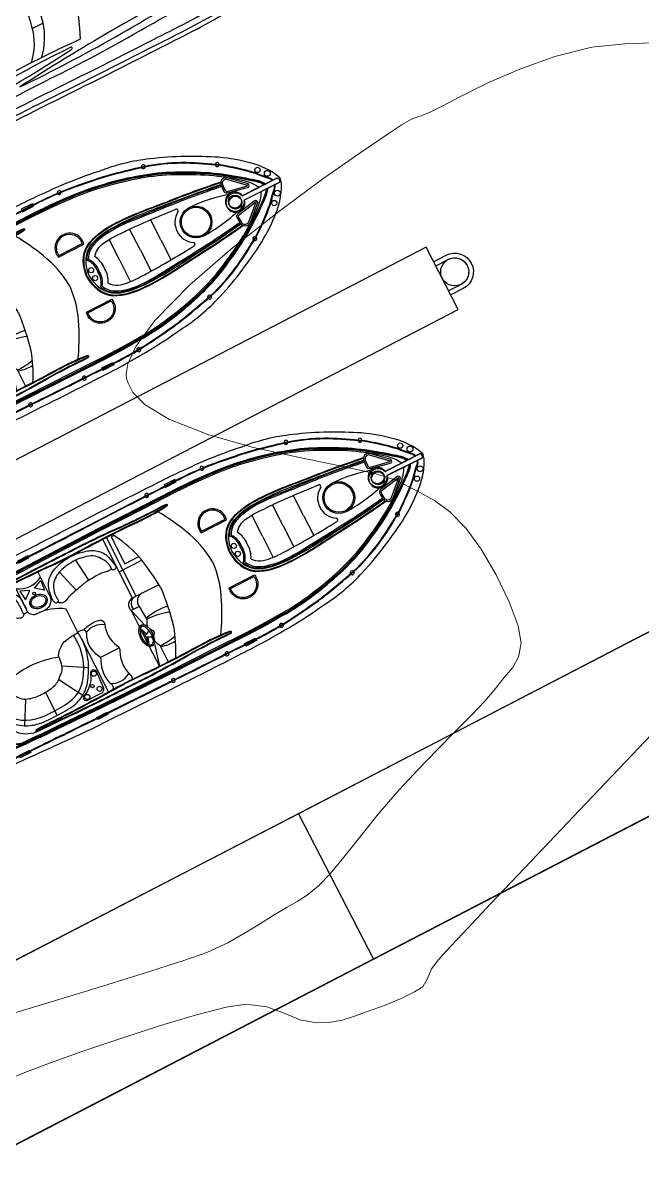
# Model space of a CAD drawing. Header units: metres. Extents: x 2662 to 3279, y 1027 to 1511.
# Drawn here: x 3082.9 to 3096.16, y 1237.12 to 1261.35 of the extents above; entities that cross this region are included whole.
import ezdxf

# ---------------------------------------------------------------- set-up
doc = ezdxf.new("R2010")
doc.units = ezdxf.units.M
doc.header["$LTSCALE"] = 1000
for name, color, linetype in [('01 main point', 1, 'Continuous'), ('furniture', 6, 'Continuous'), ('Layer13', 4, 'Continuous')]:
    doc.layers.add(name, color=color, linetype=linetype)
doc.layers.add('CONT-MNR', color=252, linetype='Continuous', lineweight=9)

# ---------------------------------------------------------------- blocks, each defined once
blk = doc.blocks.new('A$C8620f102')
for p, q in [((2.551, 10.472), (2.066, 10.472)), ((2.551, 10.472), (3.035, 10.472)), ((2.551, 9.981), (2.045, 9.981)), ((2.551, 9.981), (3.056, 9.981)), ((2.551, 9.49), (2.043, 9.49)), ((2.551, 9.49), (3.058, 9.49)), ((1.841, 6.498), (1.066, 6.498)), ((1.841, 6.406), (1.066, 6.406)), ((2.694, 6.454), (2.694, 6.261)), ((2.694, 6.261), (3.098, 6.378)), ((3.289, 6.329), (3.129, 6.271)), ((3.299, 6.303), (3.157, 6.252)), ((3.349, 6.303), (3.496, 6.25)), ((3.358, 6.329), (3.523, 6.27)), ((3.531, 6.394), (4.033, 6.261)), ((2.694, 6.261), (3.092, 6.261)), ((3.183, 6.261), (3.465, 6.261)), ((3.556, 6.261), (4.033, 6.261)), ((1.197, 5.69), (1.706, 5.742)), ((3.291, 5.219), (3.291, 5.672)), ((1.269, 5.264), (1.773, 5.411)), ((2.743, 5.042), (4.034, 5.042)), ((3.08, 4.409), (3.369, 4.9)), ((3.314, 4.213), (3.843, 4.521)), ((3.428, 3.833), (3.979, 3.836)), ((3.364, 3.392), (3.862, 3.115))]:
    blk.add_line(p, q)
for points in [[(2.551, 1.341, -0.01736), (1.42, 1.368, -0.12634), (0.887, 1.52, -0.172899), (0.62, 2.207, -0.013884), (0.596, 2.82, -0.008973), (0.555, 3.695, -0.01509), (0.528, 4.697, 0.002245), (0.518, 6.241, -0.003342), (0.514, 7.955, -0.016984), (0.549, 9.103, -0.024546), (0.644, 9.964, -0.067942), (0.894, 11.047, -0.033948), (1.197, 11.753, -0.022001), (1.533, 12.382, -0.042872), (1.956, 12.94, -0.059514), (2.26, 13.208, -0.046364), (2.433, 13.309, -0.104882), (2.551, 13.341, -0.104882)], [(2.551, 1.341, 0.01736), (3.681, 1.368, 0.12634), (4.214, 1.52, 0.172899), (4.481, 2.207, 0.013884), (4.505, 2.82, 0.008973), (4.546, 3.695, 0.01509), (4.573, 4.697, -0.002245), (4.583, 6.241, 0.003342), (4.587, 7.955, 0.016984), (4.552, 9.103, 0.024546), (4.457, 9.964, 0.067942), (4.207, 11.047, 0.033948), (3.904, 11.753, 0.022001), (3.568, 12.382, 0.042872), (3.145, 12.94, 0.059514), (2.841, 13.208, 0.046364), (2.668, 13.309, 0.104882), (2.551, 13.341, 0.104882)], [(0.682, 3.757, 0.006425), (0.669, 4.701, 0.002217), (0.659, 6.243, -0.003368), (0.649, 7.97, -0.024633), (0.668, 9.058, -0.015037), (0.757, 9.773, -0.025439), (0.825, 10.169, -0.013843), (1.017, 10.982, -0.040266), (1.317, 11.705, -0.016729), (1.689, 12.335, -0.029739), (2.166, 12.908, 0.01525), (2.423, 13.147, -0.132389), (2.478, 13.181, -0.028442), (2.502, 13.188, -0.028442)], [(0.695, 3.757, 0.006424), (0.683, 4.702, 0.002217), (0.672, 6.243, -0.003368), (0.662, 7.97, -0.024633), (0.682, 9.057, -0.015038), (0.77, 9.771, -0.025461), (0.838, 10.166, -0.013839), (1.03, 10.978, -0.040238), (1.329, 11.698, -0.016715), (1.701, 12.327, -0.029693), (2.176, 12.898, 0.015234), (2.433, 13.137, -0.134036), (2.482, 13.168, -0.024879), (2.502, 13.174, -0.024879)], [(4.42, 3.757, -0.006425), (4.432, 4.701, -0.002217), (4.442, 6.243, 0.003368), (4.453, 7.97, 0.024633), (4.433, 9.058, 0.015037), (4.344, 9.773, 0.025439), (4.276, 10.169, 0.013843), (4.084, 10.982, 0.040266), (3.784, 11.705, 0.016729), (3.412, 12.335, 0.029739), (2.935, 12.908, -0.01525), (2.678, 13.147, 0.132389), (2.623, 13.181, 0.028442), (2.599, 13.188, 0.028442)], [(4.406, 3.757, -0.006424), (4.418, 4.702, -0.002217), (4.429, 6.243, 0.003368), (4.439, 7.97, 0.024633), (4.419, 9.057, 0.015038), (4.331, 9.771, 0.025461), (4.263, 10.166, 0.013839), (4.071, 10.978, 0.040238), (3.772, 11.698, 0.016715), (3.4, 12.327, 0.029693), (2.925, 12.898, -0.015234), (2.668, 13.137, 0.134036), (2.619, 13.168, 0.024879), (2.599, 13.174, 0.024879)], [(0.842, 9.12, -0.031596), (0.907, 9.752, -0.004928), (0.985, 10.169, -0.02844), (1.18, 10.88, -0.042875), (1.475, 11.56, -0.035347), (1.839, 12.205, -0.024093), (2.247, 12.759, -0.079837), (2.502, 13.025)], [(0.855, 9.119, -0.031592), (0.92, 9.75, -0.004926), (0.999, 10.166, -0.028436), (1.193, 10.875, -0.042895), (1.487, 11.554, -0.035363), (1.851, 12.197, -0.024111), (2.258, 12.751, -0.077658), (2.502, 13.008, -0.077658)], [(0.869, 9.119, -0.031588), (0.934, 9.748, -0.004924), (1.012, 10.163, -0.028433), (1.207, 10.871, -0.042917), (1.499, 11.548, -0.035379), (1.862, 12.19, -0.02413), (2.269, 12.742, -0.075408), (2.502, 12.99, -0.075408)], [(0.897, 9.118, -0.031581), (0.961, 9.743, -0.00492), (1.039, 10.157, -0.028426), (1.233, 10.862, -0.042959), (1.524, 11.536, -0.035411), (1.885, 12.175, -0.028829), (2.227, 12.638, -0.092336), (2.502, 12.86, -0.080328)], [(4.259, 9.12, 0.031596), (4.194, 9.752, 0.004928), (4.116, 10.169, 0.02844), (3.921, 10.88, 0.042875), (3.626, 11.56, 0.035347), (3.262, 12.205, 0.024093), (2.854, 12.759, 0.079837), (2.599, 13.025)], [(4.246, 9.119, 0.031592), (4.181, 9.75, 0.004926), (4.103, 10.166, 0.028436), (3.908, 10.875, 0.042895), (3.614, 11.554, 0.035363), (3.25, 12.197, 0.024111), (2.843, 12.751, 0.077658), (2.599, 13.008, 0.077658)], [(4.232, 9.119, 0.031588), (4.167, 9.748, 0.004924), (4.089, 10.163, 0.028433), (3.895, 10.871, 0.042917), (3.602, 11.548, 0.035379), (3.239, 12.19, 0.02413), (2.832, 12.742, 0.075408), (2.599, 12.99, 0.075408)], [(4.204, 9.118, 0.031581), (4.14, 9.743, 0.00492), (4.062, 10.157, 0.028426), (3.868, 10.862, 0.042959), (3.577, 11.536, 0.035411), (3.216, 12.175, 0.028829), (2.874, 12.638, 0.092336), (2.599, 12.86, 0.080328)], [(2.093, 12.151), (2.204, 12.143, 0.382221), (2.306, 12.207), (2.389, 12.629, 0.786544), (2.329, 12.677), (2.011, 12.339, 0.616464), (2.093, 12.151, 3.844907)], [(3.008, 12.151), (2.897, 12.143, -0.382221), (2.795, 12.207), (2.712, 12.629, -0.786544), (2.772, 12.677), (3.09, 12.339, -0.616464), (3.008, 12.151, -3.844907)], [(0.842, 9.12), (0.822, 8.712), (0.812, 8.241), (0.817, 7.472), (0.817, 6.417), (0.837, 4.724, -0.002601), (0.857, 3.805, 0.004411), (0.873, 3.024, 0.013009), (0.91, 2.487, 0.113396), (1.012, 2.2, 0.146005), (1.152, 2.079, 1.595219)], [(0.855, 9.119), (0.836, 8.712), (0.826, 8.241), (0.831, 7.472), (0.831, 6.417), (0.851, 4.724, -0.002601), (0.871, 3.805, 0.004411), (0.887, 3.024, 0.013003), (0.923, 2.488, 0.113337), (1.023, 2.207, 0.144821), (1.155, 2.093, 0.138987)], [(0.869, 9.119), (0.85, 8.711), (0.84, 8.24), (0.845, 7.472), (0.845, 6.417), (0.864, 4.725, -0.002601), (0.885, 3.806, 0.00441), (0.901, 3.025, 0.012997), (0.937, 2.49, 0.113276), (1.035, 2.215, 0.142458), (1.159, 2.106, 0.142458)], [(0.897, 9.117), (0.877, 8.711), (0.868, 8.24), (0.873, 7.472), (0.873, 6.417), (0.892, 4.725, -0.002601), (0.912, 3.806, 0.00441), (0.929, 3.026, 0.002867), (0.934, 2.908, 0.002867)], [(1.892, 8.352), (1.892, 8.96, 0.483063), (1.51, 8.662, 0.50024), (1.892, 8.352, 0.418424)], [(3.209, 8.352), (3.209, 8.96, -0.483063), (3.591, 8.662, -0.50024), (3.209, 8.352, -0.418424)], [(4.232, 9.119), (4.251, 8.711), (4.261, 8.24), (4.256, 7.472), (4.256, 6.417), (4.237, 4.725, 0.002601), (4.217, 3.806, -0.00441), (4.2, 3.025, -0.012997), (4.164, 2.49, -0.113276), (4.066, 2.215, -0.142458), (3.942, 2.106, -0.142458)], [(4.246, 9.119), (4.265, 8.712), (4.275, 8.241), (4.27, 7.472), (4.27, 6.417), (4.25, 4.724, 0.002601), (4.23, 3.805, -0.004411), (4.214, 3.024, -0.013003), (4.178, 2.488, -0.113337), (4.078, 2.207, -0.144821), (3.946, 2.093, -0.138987)], [(4.259, 9.12), (4.279, 8.712), (4.289, 8.241), (4.284, 7.472), (4.284, 6.417), (4.264, 4.724, 0.002601), (4.244, 3.805, -0.004411), (4.228, 3.024, -0.013009), (4.191, 2.487, -0.113396), (4.089, 2.2, -0.146005), (3.949, 2.079, -1.595219)], [(4.204, 9.117), (4.224, 8.711), (4.233, 8.24), (4.228, 7.472), (4.228, 6.417), (4.209, 4.725, 0.002601), (4.189, 3.806, -0.00441), (4.172, 3.026, -0.002867), (4.167, 2.908, -0.002867)], [(2.551, 8.286, 0.096403), (1.711, 8.072, 0.040538), (1.071, 7.727, 1.92312)], [(2.551, 8.286, -0.096403), (3.39, 8.072, -0.040538), (4.03, 7.727, -1.92312)], [(2.285, 2.551), (2.035, 2.551, -0.202722), (1.176, 2.918, -0.178768), (1.002, 3.337, 0.010028), (0.983, 4.195, -0.005356), (0.971, 5.613, -0.016605), (0.989, 6.759, 0.018921), (1.004, 7.948, -0.925873), (1.05, 7.955, -0.041202), (1.07, 7.744, -0.024461), (1.071, 7.062, 0.012888), (1.079, 5.748, -0.019359), (1.064, 4.979, 0.002375), (1.046, 4.09, -0.006386), (1.051, 3.524, -0.013656), (1.048, 3.297, -0.862706), (1.005, 3.292, 0.648089)], [(1.018, 3.295, -0.016488), (1.015, 3.337, 0.010023), (0.997, 4.196, -0.005356), (0.985, 5.613, -0.016607), (1.003, 6.758, 0.018921), (1.017, 7.949, 0.01143), (1.017, 7.949, -0.913283), (1.036, 7.953, -0.041174), (1.056, 7.744, -0.024478), (1.057, 7.062, 0.012889), (1.065, 5.748, -0.019362), (1.05, 4.98, 0.002377), (1.032, 4.09, -0.006391), (1.037, 3.524, -0.013664), (1.034, 3.297, 0.000701), (1.034, 3.297, -0.819976), (1.018, 3.295, -0.819976)], [(2.792, 2.551), (3.066, 2.551, 0.202722), (3.925, 2.918, 0.178768), (4.099, 3.337, -0.010028), (4.118, 4.195, 0.005356), (4.13, 5.613, 0.016605), (4.112, 6.759, -0.018921), (4.097, 7.948, 0.925873), (4.051, 7.955, 0.041202), (4.031, 7.744, 0.024461), (4.03, 7.062, -0.012888), (4.022, 5.748, 0.019359), (4.037, 4.979, -0.002375), (4.055, 4.09, 0.006386), (4.05, 3.524, 0.013656), (4.053, 3.297, 0.862706), (4.096, 3.292, -0.648089)], [(4.083, 3.295, 0.016488), (4.086, 3.337, -0.010023), (4.104, 4.196, 0.005356), (4.116, 5.613, 0.016607), (4.098, 6.758, -0.018921), (4.084, 7.949, -0.01143), (4.084, 7.949, 0.913283), (4.065, 7.953, 0.041174), (4.045, 7.744, 0.024478), (4.044, 7.062, -0.012889), (4.036, 5.748, 0.019362), (4.051, 4.98, -0.002377), (4.069, 4.09, 0.006391), (4.064, 3.524, 0.013664), (4.067, 3.297, -0.000701), (4.067, 3.297, 0.819976), (4.083, 3.295, 0.819976)], [(2.551, 7.051, 0.033687), (1.699, 6.921, 0.051879), (1.066, 6.645, 1.92312)], [(2.473, 7.041), (2.473, 6.641, 0.462925), (2.694, 6.454), (3.016, 6.473)], [(2.551, 7.051, -0.033687), (3.402, 6.921, -0.051879), (4.035, 6.645, -1.92312)], [(2.473, 6.641), (2.473, 6.468, 0.545737), (2.694, 6.326, 0.282905)], [(2.473, 6.468), (2.473, 6.406, 0.516839), (2.694, 6.261, 0.282905)], [(2.611, 5.174, -0.164009), (2.574, 5.573, -0.407559), (2.703, 5.627, 0.20466), (3.223, 5.651, -0.28657), (3.361, 5.655, 0.198759), (3.897, 5.618, -0.45148), (4.029, 5.593, -1.463971)], [(2.6, 5.036, -0.291269), (2.613, 5.176, -0.299867), (2.703, 5.188, 0.273478), (3.223, 5.197, -0.28657), (3.361, 5.201, 0.198759), (3.897, 5.164, -0.45148), (4.029, 5.14, -1.463971)], [(2.6, 5.036), (2.039, 5.036, 0.158322), (1.849, 4.432, -0.417676), (1.71, 4.276), (1.049, 4.276)], [(1.061, 4.853), (1.649, 4.853, -0.406088), (1.856, 4.561)], [(2.792, 2.551), (2.783, 2.661), (2.781, 2.994, -0.448043), (2.937, 3.153, 0.025561), (3.107, 3.181, 0.15676), (3.276, 3.282, 0.144288), (3.367, 3.398, 0.079427), (3.428, 3.671, 0.054179), (3.412, 3.985, 0.127294), (3.311, 4.217, -0.025195), (3.198, 4.347, 0.112656), (3.079, 4.409, 0.061652), (2.913, 4.434, -0.222278), (2.786, 4.49, -0.049109), (2.701, 4.591, -0.09997), (2.635, 4.717, -0.045992), (2.606, 4.926), (2.6, 5.036)], [(4.406, 3.757, 0.002941), (4.396, 3.07, -0.002014), (4.386, 2.633, -0.130992), (4.31, 2.327, -0.261832), (3.955, 2.024, -0.261832)], [(4.42, 3.757, 0.002942), (4.41, 3.07, -0.002013), (4.4, 2.633, -0.130442), (4.323, 2.321, -0.261246), (3.958, 2.01, -0.209197)], [(3.371, 2.337, 0.043334), (3.687, 2.417, 0.18333), (4.103, 2.737, 0.123985), (4.19, 3.114, -0.015377), (4.209, 3.387)], [(3.374, 2.323, 0.043195), (3.691, 2.404, 0.183415), (4.115, 2.73, 0.094511), (4.2, 3.02)]]:
    blk.add_lwpolyline(points, format="xyb")
for points in [[(2.502, 12.456), (2.502, 13.3)], [(2.502, 13.3), (2.502, 12.45)], [(2.599, 13.3), (2.599, 12.45)], [(2.599, 12.456), (2.599, 13.3)], [(0.643, 8.368), (0.619, 8.368), (0.619, 8.105), (0.645, 8.105)], [(0.659, 8.105), (0.677, 8.105), (0.677, 8.368), (0.657, 8.368)], [(4.442, 8.105), (4.424, 8.105), (4.424, 8.368), (4.444, 8.368)], [(4.458, 8.368), (4.482, 8.368), (4.482, 8.105), (4.456, 8.105)], [(1.098, 6.663), (1.098, 6.591), (1.743, 6.591), (1.743, 6.931)], [(2.473, 6.406), (1.841, 6.406), (1.841, 6.951)], [(2.473, 6.498), (1.841, 6.498)], [(3.65, 6.478), (4.035, 6.473)], [(0.669, 4.823), (0.651, 4.823), (0.651, 4.571), (0.672, 4.571)], [(0.686, 4.571), (0.7, 4.571), (0.7, 4.823), (0.682, 4.823)], [(4.415, 4.571), (4.401, 4.571), (4.401, 4.823), (4.419, 4.823)], [(4.432, 4.823), (4.45, 4.823), (4.45, 4.571), (4.429, 4.571)], [(4.389, 2.721), (4.379, 2.721), (4.379, 2.976), (4.394, 2.976)], [(4.408, 2.976), (4.433, 2.976), (4.433, 2.721), (4.402, 2.721)]]:
    blk.add_lwpolyline(points)
for points in [[(2.095, 12.185), (2.208, 12.177, 0.383069), (2.273, 12.216), (2.356, 12.642, 0.853636), (2.351, 12.65), (2.037, 12.316, 0.613527)], [(3.006, 12.185), (2.893, 12.177, -0.383069), (2.828, 12.216), (2.745, 12.642, -0.853636), (2.75, 12.65), (3.064, 12.316, -0.613527)], [(1.864, 8.375), (1.864, 8.937, 0.460147), (1.537, 8.662, 0.47706)], [(3.237, 8.375), (3.237, 8.937, -0.460147), (3.564, 8.662, -0.47706)], [(3.525, 5.013, 0.917705), (3.526, 4.87, -0.209704), (3.864, 4.543, 0.850912), (3.985, 4.562), (3.985, 4.893, 0.435659), (3.893, 4.991)]]:
    blk.add_lwpolyline(points, format="xyb", close=True)
for points in [[(1.335, 4.631), (1.25, 4.833), (1.468, 4.806)], [(1.335, 4.524), (1.25, 4.322), (1.468, 4.35)]]:
    blk.add_lwpolyline(points, close=True)
for centre, radius in [((2.313, 13.148), 0.0628), ((2.788, 13.148), 0.0628), ((2.154, 12.993), 0.0564), ((2.947, 12.993), 0.0564), ((2.537, 12.256), 0.139), ((2.564, 12.256), 0.139), ((2.551, 11.317), 0.341), ((2.551, 11.317), 0.341), ((2.551, 11.317), 0.314), ((2.551, 11.317), 0.314), ((2.456, 8.847), 0.055), ((2.645, 8.847), 0.055), ((3.54, 4.942), 0.0548), ((3.884, 4.903), 0.0548), ((1.434, 4.578), 0.0294), ((3.762, 4.792), 0.0355), ((3.921, 4.59), 0.0548)]:
    blk.add_circle(centre, radius)
for centre, radius, start, end in [((2.551, 13.234), 0.0821, 53.9074, 126.0926), ((2.551, 13.234), 0.0821, 53.9074, 126.0926), ((2.537, 12.256), 0.204, 99.884, 72.3335), ((2.564, 12.256), 0.204, 107.6665, 80.116), ((1.663, 12.276), 0.0427, 70.2304, 225.3725), ((1.663, 12.276), 0.0427, 244.0102, 51.5927), ((5.832, 11.216), 3.624, 163.3274, 178.3982), ((-0.731, 11.216), 3.624, 1.6018, 16.6726), ((3.438, 12.276), 0.0427, 128.4073, 295.9898), ((3.438, 12.276), 0.0427, 314.6275, 109.7696), ((2.151, 11.052), 0.0363, 29.1946, 175.6623), ((2.538, 11.275), 0.41, 209.9392, 271.7403), ((2.563, 11.275), 0.41, 268.2597, 330.0608), ((2.95, 11.052), 0.0363, 4.3377, 150.8054), ((0.986, 10.846), 0.0427, 81.6158, 249.7115), ((0.986, 10.846), 0.0427, 268.3466, 62.9808), ((4.115, 10.846), 0.0427, 117.0192, 271.6534), ((4.115, 10.846), 0.0427, 290.2885, 98.3842), ((0.667, 8.989), 0.0427, 91.3196, 261.7261), ((0.667, 8.989), 0.0427, 280.385, 72.6607), ((2.499, 8.603), 0.521, 84.2735, 120.8759), ((2.492, 8.581), 0.414, 81.2885, 129.0382), ((2.492, 8.581), 0.386, 81.2885, 132.4956), ((2.609, 8.581), 0.414, 50.9618, 98.7115), ((2.602, 8.603), 0.521, 59.1241, 95.7265), ((2.609, 8.581), 0.386, 47.5044, 98.7115), ((4.434, 8.989), 0.0427, 107.3393, 259.615), ((4.434, 8.989), 0.0427, 278.2739, 88.6804), ((0.652, 7.675), 0.0427, 95.0301, 265.1292), ((0.652, 7.675), 0.0427, 283.7894, 76.3699), ((4.449, 7.675), 0.0427, 103.6301, 256.2106), ((4.449, 7.675), 0.0427, 274.8708, 84.9699), ((3.329, 7.03), 0.638, 240.625, 253.976), ((3.329, 7.03), 0.638, 259.9491, 264.189), ((3.484, 6.433), 0.223, 176.1154, 176.3847), ((3.484, 6.433), 0.223, 185.6025, 211.5954), ((3.324, 6.436), 0.0623, 10.8023, 169.1479), ((3.324, 6.316), 0.0299, 180, 0), ((3.164, 6.433), 0.223, 328.4046, 356.0447), ((3.329, 7.03), 0.638, 274.9025, 281.2418), ((3.164, 6.433), 0.223, 3.6153, 3.8846), ((3.329, 7.03), 0.638, 285.4342, 300.19), ((4.439, 6.391), 0.0427, 101.222, 257.4711), ((4.439, 6.391), 0.0427, 276.0953, 82.5978), ((3.04, 5.38), 0.404, 143.2, 207.4042), ((3.542, 5.38), 0.404, 326.6244, 34.7719), ((0.693, 4.578), 0.562, 327.4686, 29.356), ((4.788, 3.778), 2.009, 160.8995, 198.3721)]:
    blk.add_arc(centre, radius, start, end)
for start_param, end_param in [(0.830012, 1.576846), (4.712389, 5.232342)]:
    blk.add_ellipse((3.333, 6.478), major_axis=(0, 0.745), ratio=0.425319, start_param=start_param, end_param=end_param)
for centre, major_axis, ratio in [((3.324, 6.316), (0.254, 0), 0.533092), ((1.627, 4.582), (0.009, 0.195), 0.758117)]:
    blk.add_ellipse(centre, major_axis=major_axis, ratio=ratio)
for points, knots in [([(2.551, 8.701), (2.314, 8.72), (2.066, 8.805), (1.83, 9.23), (1.802, 9.481), (1.782, 10.189), (1.855, 10.642), (1.928, 11.464), (1.974, 11.814), (2.026, 12.177)], [0, 0, 0, 0, 0.0462196, 0.0462196, 0.0924392, 0.0924392, 0.1947325, 0.1947325, 0.2709084, 0.2709084, 0.2709084, 0.2709084]), ([(2.552, 8.714), (2.309, 8.735), (2.06, 8.829), (1.833, 9.271), (1.811, 9.527), (1.8, 10.239), (1.872, 10.693), (1.946, 11.495), (1.99, 11.825), (2.039, 12.168)], [0, 0, 0, 0, 0.0480884, 0.0480884, 0.0961768, 0.0961768, 0.1985377, 0.1985377, 0.2704106, 0.2704106, 0.2704106, 0.2704106]), ([(2.231, 8.866), (2.183, 8.889), (1.994, 9.007), (1.819, 9.575), (1.915, 10.389), (1.971, 11.3), (2.057, 11.904), (2.092, 12.151)], [0.0234044, 0.0234044, 0.0234044, 0.0234044, 0.0350942, 0.0739111, 0.138251, 0.2165713, 0.2709084, 0.2709084, 0.2709084, 0.2709084]), ([(2.555, 8.756), (2.307, 8.777), (2.07, 8.878), (1.861, 9.333), (1.849, 9.595), (1.849, 10.319), (1.918, 10.785), (1.997, 11.561), (2.036, 11.858), (2.078, 12.153)], [0, 0, 0, 0, 0.0508337, 0.0508337, 0.1016674, 0.1016674, 0.2060328, 0.2060328, 0.2709084, 0.2709084, 0.2709084, 0.2709084]), ([(2.231, 8.903), (2.145, 8.948), (2.073, 9.007), (1.923, 9.276), (1.894, 9.521), (1.888, 9.955), (1.914, 10.167), (1.972, 10.817), (2, 11.255), (2.076, 11.841), (2.097, 11.994), (2.119, 12.147)], [0.0248254, 0.0248254, 0.0248254, 0.0248254, 0.0474598, 0.0474598, 0.0949196, 0.0949196, 0.1423794, 0.1423794, 0.237299, 0.237299, 0.2709084, 0.2709084, 0.2709084, 0.2709084]), ([(2.546, 8.756), (2.794, 8.777), (3.031, 8.878), (3.24, 9.333), (3.252, 9.595), (3.252, 10.319), (3.183, 10.785), (3.104, 11.561), (3.065, 11.858), (3.023, 12.153)], [0, 0, 0, 0, 0.0508337, 0.0508337, 0.1016674, 0.1016674, 0.2060328, 0.2060328, 0.2709084, 0.2709084, 0.2709084, 0.2709084]), ([(2.549, 8.714), (2.792, 8.735), (3.041, 8.829), (3.268, 9.271), (3.29, 9.527), (3.301, 10.239), (3.23, 10.693), (3.155, 11.495), (3.111, 11.825), (3.062, 12.168)], [0, 0, 0, 0, 0.0480884, 0.0480884, 0.0961768, 0.0961768, 0.1985377, 0.1985377, 0.2704106, 0.2704106, 0.2704106, 0.2704106]), ([(2.551, 8.701), (2.787, 8.72), (3.035, 8.805), (3.271, 9.23), (3.3, 9.481), (3.319, 10.189), (3.246, 10.642), (3.173, 11.464), (3.127, 11.814), (3.075, 12.177)], [0, 0, 0, 0, 0.0462196, 0.0462196, 0.0924392, 0.0924392, 0.1947325, 0.1947325, 0.2709084, 0.2709084, 0.2709084, 0.2709084]), ([(2.87, 8.866), (2.918, 8.889), (3.107, 9.007), (3.282, 9.575), (3.186, 10.389), (3.13, 11.3), (3.044, 11.904), (3.009, 12.151)], [0.0234044, 0.0234044, 0.0234044, 0.0234044, 0.0350942, 0.0739111, 0.138251, 0.2165713, 0.2709084, 0.2709084, 0.2709084, 0.2709084]), ([(2.87, 8.903), (2.956, 8.948), (3.028, 9.007), (3.178, 9.276), (3.207, 9.521), (3.213, 9.955), (3.187, 10.167), (3.129, 10.817), (3.101, 11.255), (3.025, 11.841), (3.004, 11.994), (2.982, 12.147)], [0.0248254, 0.0248254, 0.0248254, 0.0248254, 0.0474598, 0.0474598, 0.0949196, 0.0949196, 0.1423794, 0.1423794, 0.237299, 0.237299, 0.2709084, 0.2709084, 0.2709084, 0.2709084]), ([(2.231, 9.05), (1.991, 9.208), (2.046, 9.651), (2.041, 10.093), (2.081, 10.674), (2.115, 11.056)], [0.0313661, 0.0313661, 0.0313661, 0.0313661, 0.1084744, 0.1084744, 0.1920729, 0.1920729, 0.1920729, 0.1920729]), ([(2.87, 9.05), (3.11, 9.208), (3.055, 9.651), (3.06, 10.093), (3.02, 10.674), (2.986, 11.056)], [0.0313661, 0.0313661, 0.0313661, 0.0313661, 0.1084744, 0.1084744, 0.1920729, 0.1920729, 0.1920729, 0.1920729]), ([(3.55, 6.316), (3.55, 6.345), (3.515, 6.384), (3.315, 6.448), (3.115, 6.385), (3.083, 6.272), (3.23, 6.193), (3.483, 6.226), (3.55, 6.279), (3.55, 6.316)], [0, 0, 0, 0, 1.031451, 1.031451, 2.992455, 2.992455, 4.95346, 4.95346, 6.283185, 6.283185, 6.283185, 6.283185]), ([(2.783, 2.661), (3.098, 2.685), (3.381, 2.768), (3.801, 3.136), (3.877, 3.417), (3.866, 4.031), (3.863, 4.353), (3.503, 4.749), (3.201, 4.892), (2.816, 4.936), (2.715, 4.932), (2.606, 4.926)], [0, 0, 0, 0, 0.0684102, 0.0684102, 0.1368204, 0.1368204, 0.2052306, 0.2052306, 0.2736407, 0.2736407, 0.2974604, 0.2974604, 0.2974604, 0.2974604]), ([(1.635, 4.749), (1.57, 4.752), (1.499, 4.657), (1.516, 4.457), (1.594, 4.394), (1.723, 4.448), (1.768, 4.575), (1.714, 4.716), (1.674, 4.747), (1.635, 4.749)], [0, 0, 0, 0, 1.743273, 1.743273, 3.486547, 3.486547, 5.22982, 5.22982, 6.283185, 6.283185, 6.283185, 6.283185])]:
    blk.add_open_spline(points, degree=3, knots=knots)
for points in [[(2.967, 7.002), (2.943, 6.843), (2.943, 6.662), (2.988, 6.473)], [(3.715, 6.804), (3.716, 6.699), (3.705, 6.587), (3.679, 6.473)]]:
    blk.add_open_spline(points, degree=3)
for points in [[(1.628, 6.291), (1.681, 6.294), (1.748, 6.309), (1.745, 6.372), (1.635, 6.386), (1.422, 6.334), (1.214, 6.169), (1.111, 5.9), (1.08, 5.636), (1.124, 5.322), (1.26, 5.046), (1.418, 4.926), (1.671, 4.871), (1.785, 4.878), (1.83, 4.907), (1.807, 4.961), (1.747, 4.967), (1.545, 4.991), (1.409, 5.063), (1.305, 5.189), (1.243, 5.335), (1.208, 5.53), (1.198, 5.718), (1.227, 5.89), (1.286, 6.062), (1.409, 6.191), (1.568, 6.279), (1.628, 6.291)], [(1.824, 4.941), (1.867, 4.998), (1.884, 5.072), (1.838, 5.2), (1.801, 5.303), (1.759, 5.471), (1.707, 5.727), (1.696, 5.864), (1.69, 6.006), (1.699, 6.117), (1.716, 6.217), (1.717, 6.295)], [(2.792, 2.551), (3.104, 2.59), (3.448, 2.721), (3.695, 2.898), (3.897, 3.186), (3.973, 3.474), (3.978, 3.879), (3.938, 4.303), (3.781, 4.606), (3.483, 4.839), (3.19, 4.975), (2.852, 5.041), (2.6, 5.036)], [(1.719, 4.187), (1.769, 4.136), (1.758, 4.039), (1.69, 3.935), (1.643, 3.809), (1.632, 3.615), (1.665, 3.478), (1.765, 3.32), (1.859, 3.215), (2.02, 3.158), (2.135, 3.154), (2.214, 3.144), (2.243, 3.086), (2.247, 2.953), (2.254, 2.698), (2.263, 2.57), (2.121, 2.56), (1.855, 2.6), (1.661, 2.676), (1.456, 2.795), (1.284, 2.972), (1.172, 3.162), (1.1, 3.356), (1.057, 3.557), (1.054, 3.773), (1.093, 3.989), (1.154, 4.097), (1.241, 4.188), (1.404, 4.27), (1.512, 4.276), (1.647, 4.275), (1.721, 4.254), (1.719, 4.187), (1.654, 4.176), (1.508, 4.181), (1.383, 4.161), (1.27, 4.09), (1.194, 4), (1.156, 3.866), (1.146, 3.612), (1.19, 3.403), (1.259, 3.215), (1.338, 3.064), (1.416, 2.97), (1.532, 2.87), (1.69, 2.78), (1.816, 2.733), (1.966, 2.701), (2.092, 2.687), (2.182, 2.68), (2.249, 2.672), (2.268, 2.634)]]:
    blk.add_spline(points, degree=3)
blk = doc.blocks.new('A$C1fdb1adc')
blk.add_line((3.738, 10.234), (3.738, 10.49))
for points in [[(5.263, 7.199, 0.012252), (5.326, 9.645, 0.004892), (5.359, 12.414, 0.016126), (5.347, 14.088, 0.001148)], [(5.171, 7.202, 0.012265), (5.234, 9.646, 0.004895), (5.267, 12.415, 0.016141), (5.255, 14.084, 0.001148)], [(5.007, 6.288, 0.010794), (5.04, 7.206, 0.012283), (5.103, 9.648, 0.0049), (5.136, 12.417, 0.016162), (5.124, 14.08, 0.001149), (5.08, 15.507, -0.000811), (5.08, 15.508, 0.051344), (4.86, 17.153, 0.067708), (4.494, 18.235, 0.057023), (3.946, 19.21, 0.030584), (3.212, 20.153, 0.030577), (2.806, 20.554, 0.132389), (2.72, 20.608, 0.196715), (2.449, 20.599, 0.056911), (2.071, 20.217, 0.022345), (1.466, 19.457, 0.037229), (0.8, 18.315, 0.065316), (0.373, 16.968, 0.034966), (0.239, 15.278, 0.009636), (0.229, 13.167, 0.000311), (0.324, 10.889, -0.003683), (0.44, 8.573, 0.005), (0.558, 6.426, 0.00171), (0.577, 6.208)], [(4.838, 7.77, 0.006192), (4.865, 10.086, 0.01722), (4.839, 12.227, 0.006351), (4.788, 13.445, 0.018942)], [(4.39, 3.859), (4.534, 7.139, -0.042807), (4.41, 11.049, 0.264766), (1.001, 10.873, -0.053572), (1.032, 7.201), (1.25, 3.842)], [(1.082, 9.973, -0.300716), (1.447, 10.371, -0.050731), (2.462, 10.603, -0.074951), (3.731, 10.492, -0.127388), (4.379, 10.126, -0.624328)], [(1.09, 9.824, -0.130906), (1.707, 10.202, -0.068666), (2.741, 10.345, -0.066905), (3.695, 10.243, -0.15432), (4.377, 9.876, -0.102278)]]:
    blk.add_lwpolyline(points, format="xyb")
for points in [[(4.512, 14.039, 0.02534), (4.726, 9.426, 0.03114), (4.558, 14.037, 0.974519)], [(4.474, 10.786, 0.043262), (4.671, 7.344, 0.028892), (4.52, 10.783, 0.974519)]]:
    blk.add_lwpolyline(points, format="xyb", close=True)
blk = doc.blocks.new('A$C1d95df7b')
at = {"elevation": -0.512}
for points in [[(1.423, 0.759), (1.155, 0.62, -1), (0.787, 1.33), (1.055, 1.469)], [(1.377, 0.848), (1.109, 0.709, -1), (0.833, 1.242), (1.101, 1.381)]]:
    blk.add_lwpolyline(points, format="xyb", dxfattribs=at)
at = {"layer": '01 main point'}
blk.add_circle((0.971, 0.975, -0.512), 0.3, dxfattribs=at)

msp = doc.modelspace()

# ---------------------------------------------------------------- linework, layer by layer
at = {"elevation": -1}
for points in [[(3097.675, 1249.028), (3088.796, 1244.427), (3082.581, 1241.207), (3079.821, 1246.535), (3080.676, 1249.231), (3092.219, 1255.211), (3091.529, 1256.543), (3079.986, 1250.563), (3077.29, 1251.419), (3073.61, 1258.522), (3074.466, 1261.218), (3086.009, 1267.198), (3085.319, 1268.53), (3073.776, 1262.55), (3071.08, 1263.406), (3067.4, 1270.509), (3068.256, 1273.205), (3079.799, 1279.185), (3079.109, 1280.517), (3067.566, 1274.537), (3064.87, 1275.393), (3061.19, 1282.496)], [(2973.614, 1190.689), (2983.442, 1192.532), (2993.271, 1194.375), (3002.736, 1196.276), (3010.497, 1199.913), (3019.376, 1204.513), (3028.255, 1209.113), (3037.133, 1213.715), (3046.012, 1218.316), (3054.891, 1222.916), (3063.77, 1227.518), (3075.272, 1233.477), (3081.439, 1236.673), (3081.528, 1236.719), (3090.407, 1241.319), (3099.286, 1245.919)]]:
    msp.add_lwpolyline(points, dxfattribs=at)
at = {"layer": '01 main point'}
for points, elevation in [([(3117.33, 1259.213), (3004.597, 1200.798, -0.073382), (2999.903, 1199.18), (2936.602, 1187.309)], -1), ([(3081.201, 1243.872), (3079.821, 1246.535, -0.414214), (3080.676, 1249.231), (3092.219, 1255.211), (3091.529, 1256.543), (3079.986, 1250.563, -0.414214), (3077.29, 1251.419), (3075.91, 1254.083)], -0.512), ([(3117.102, 1255.152), (3006.207, 1197.69, -0.073382), (3000.549, 1195.74), (2933.808, 1183.224)], -1)]:
    msp.add_lwpolyline(points, format="xyb", dxfattribs=dict(at, elevation=elevation))
at = {"layer": 'CONT-MNR', "flags": 128}
for points, elevation in [([(3096.782, 1260.928), (3095.785, 1260.897), (3095.079, 1260.822), (3094.287, 1260.622), (3093.533, 1260.353), (3092.852, 1260.058), (3092.281, 1259.778), (3091.858, 1259.556), (3091.619, 1259.435), (3091.396, 1259.351), (3091.219, 1259.282), (3091.015, 1259.168), (3090.74, 1258.986), (3090.142, 1258.581), (3089.319, 1258.004), (3088.368, 1257.303), (3087.387, 1256.531), (3086.475, 1255.739), (3085.728, 1254.975), (3085.315, 1254.42), (3085.146, 1254.053), (3085.113, 1253.838), (3085.122, 1253.74), (3085.151, 1253.637), (3085.256, 1253.44), (3085.52, 1253.171), (3086.037, 1252.858), (3086.877, 1252.531), (3087.837, 1252.264), (3088.818, 1252.045), (3089.72, 1251.863), (3090.441, 1251.707), (3090.882, 1251.564), (3091.347, 1251.328), (3091.711, 1251.129), (3092.037, 1250.887), (3092.387, 1250.526), (3092.707, 1250.086), (3093.027, 1249.536), (3093.305, 1248.961), (3093.499, 1248.445), (3093.566, 1248.073), (3093.51, 1247.783), (3093.383, 1247.556), (3093.202, 1247.338), (3092.985, 1247.074), (3092.784, 1246.835), (3092.499, 1246.535), (3092.152, 1246.184), (3091.764, 1245.793), (3091.358, 1245.373), (3090.953, 1244.936), (3090.505, 1244.415), (3090.111, 1243.928), (3089.768, 1243.498), (3089.475, 1243.144), (3089.227, 1242.889), (3088.982, 1242.688), (3088.773, 1242.55), (3088.554, 1242.426), (3088.276, 1242.264), (3087.963, 1242.069), (3087.646, 1241.871), (3087.284, 1241.669), (3086.838, 1241.46), (3086.343, 1241.285), (3085.453, 1241.002), (3084.303, 1240.648), (3083.033, 1240.264), (3081.78, 1239.887)], -3), ([(3097.054, 1246.859), (3095.934, 1245.681), (3094.814, 1244.502), (3093.779, 1243.413), (3092.917, 1242.505), (3092.314, 1241.868), (3092.056, 1241.593), (3091.889, 1241.409), (3091.757, 1241.257), (3091.647, 1241.108), (3091.561, 1240.906), (3091.456, 1240.728), (3091.283, 1240.615), (3090.993, 1240.475), (3090.639, 1240.329), (3090.275, 1240.198), (3089.974, 1240.093), (3089.734, 1240.014), (3089.491, 1239.967), (3089.183, 1239.954), (3088.837, 1240.022), (3088.495, 1240.162), (3088.12, 1240.297), (3087.669, 1240.352), (3087.25, 1240.288), (3086.617, 1240.126), (3085.846, 1239.897), (3085.017, 1239.629), (3084.205, 1239.353), (3083.489, 1239.098), (3082.946, 1238.893), (3082.424, 1238.678)], -2)]:
    msp.add_lwpolyline(points, dxfattribs=dict(at, elevation=elevation))
at = {"layer": 'Layer13'}
msp.add_line((3088.796, 1244.428, -0.512), (3090.406, 1241.32, -0.512), dxfattribs=at)

# ---------------------------------------------------------------- block references
at = {"rotation": 180}
msp.add_blockref('A$C1d95df7b', (3093.113, 1256.992), dxfattribs=at)
at = {"layer": 'furniture'}
for name, p, rotation in [('A$C1fdb1adc', (3072.293, 1259.832, -0.512), 297.387592239211), ('A$C8620f102', (3075.359, 1254.242, 0.488), 296.8886878683758), ('A$C8620f102', (3078.413, 1248.346, 0.488), 296.8886878683758)]:
    msp.add_blockref(name, p, dxfattribs=dict(at, rotation=rotation))

doc.saveas('drawing.dxf')
